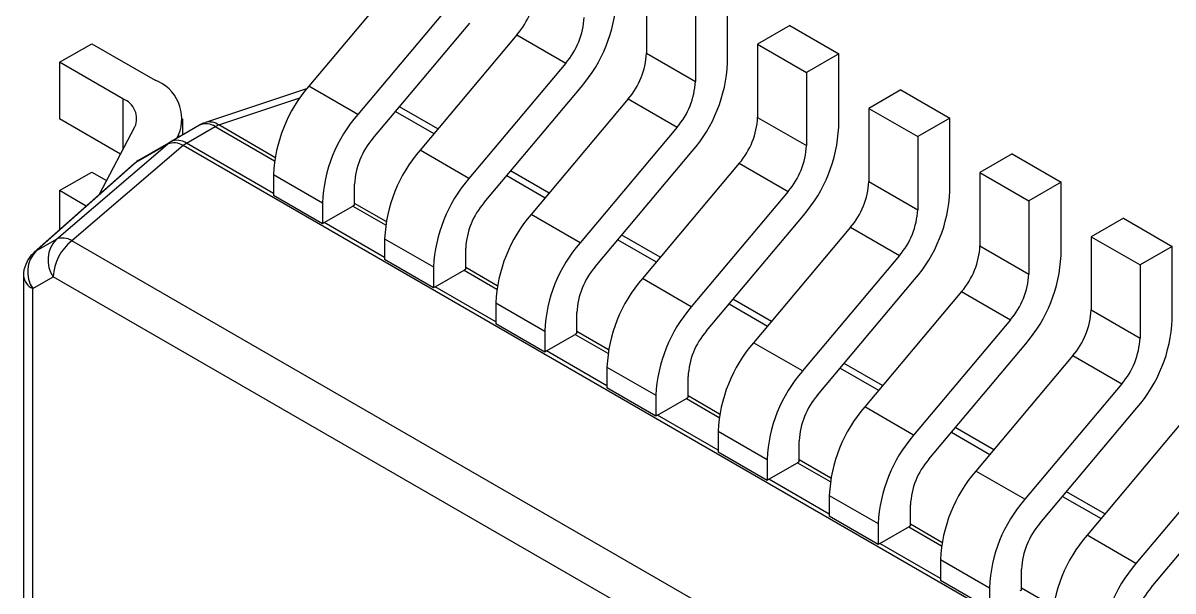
# Model space of a CAD drawing. Header units: millimetres. Extents: x 461 to 1302, y 117 to 711.
# Drawn here: x 988.08 to 995.39, y 316.72 to 320.33 of the extents above; entities that cross this region are included whole.
import ezdxf

# ---------------------------------------------------------------- set-up
doc = ezdxf.new("R2010")
doc.units = ezdxf.units.MM
doc.layers.get('0').update_dxf_attribs({"lineweight": 50})

msp = doc.modelspace()

# ---------------------------------------------------------------- linework, layer by layer
at = {"color": 7, "linetype": 'Continuous', "lineweight": 25}
for p, q in [((990.5129, 320.6627), (989.8961, 319.928)), ((992.0434, 320.6026), (992.0434, 320.137)), ((992.5596, 320.0757), (992.5596, 320.5414)), ((990.824, 320.4831), (990.2072, 319.7484)), ((992.3545, 320.423), (992.3545, 319.9574)), ((990.3035, 319.5949), (990.9203, 320.3296)), ((992.9555, 320.3128), (992.7505, 320.1944)), ((992.9555, 320.3128), (993.2667, 320.1331)), ((991.22, 320.2545), (990.6032, 319.5198)), ((991.22, 320.2545), (991.5311, 320.0749)), ((988.3099, 320.0796), (988.5149, 320.198)), ((988.5149, 320.198), (988.9181, 319.9653)), ((992.7505, 320.1944), (993.0616, 320.0148)), ((992.7505, 320.1944), (992.7505, 319.7288)), ((992.0434, 320.137), (992.3545, 319.9574)), ((993.2667, 320.1331), (993.0616, 320.0148)), ((993.2667, 319.6675), (993.2667, 320.1331)), ((988.7131, 319.8469), (988.3099, 320.0796)), ((988.3099, 320.0796), (988.3099, 319.7204)), ((991.5311, 320.0749), (990.9144, 319.3402)), ((993.0616, 320.0148), (993.0616, 319.5492)), ((989.8823, 319.9112), (989.238, 319.6965)), ((990.2072, 319.7484), (989.8961, 319.928)), ((991.0106, 319.1867), (991.6274, 319.9214)), ((993.6626, 319.9046), (993.4576, 319.7862)), ((993.6626, 319.9046), (993.9738, 319.7249)), ((991.9271, 319.8463), (991.3103, 319.1116)), ((991.9271, 319.8463), (992.2382, 319.6667)), ((990.717, 319.6553), (990.4726, 319.7964)), ((992.7505, 319.7288), (993.0616, 319.5492)), ((993.4576, 319.7862), (993.7687, 319.6066)), ((993.4576, 319.7862), (993.4576, 319.3206)), ((988.6991, 319.4957), (988.3099, 319.7204)), ((988.5621, 319.237), (988.7903, 319.668)), ((989.2012, 319.68), (989.0186, 319.5746)), ((989.0939, 319.618), (989.0939, 319.7203)), ((989.1185, 319.5647), (989.3012, 319.6701)), ((992.2382, 319.6667), (991.6215, 318.932)), ((993.9738, 319.7249), (993.7687, 319.6066)), ((993.9738, 319.2593), (993.9738, 319.7249)), ((989.0677, 319.6191), (989.0553, 319.5958)), ((993.7687, 319.6066), (993.7687, 319.141)), ((988.2903, 318.9542), (988.9975, 319.5596)), ((989.0963, 319.5498), (988.3891, 318.9445)), ((988.7976, 319.4441), (988.9975, 319.5596)), ((989.0186, 319.5746), (988.8185, 319.4591)), ((998.1715, 314.3108), (989.0963, 319.5498)), ((990.9144, 319.3402), (990.6032, 319.5198)), ((991.7177, 318.7785), (992.3345, 319.5132)), ((988.7859, 319.4355), (988.1493, 318.871)), ((988.7976, 319.4441), (988.161, 318.8796)), ((992.6342, 319.4381), (992.0174, 318.7034)), ((992.6342, 319.4381), (992.9453, 319.2585)), ((994.3698, 319.4963), (994.1647, 319.378)), ((994.3698, 319.4963), (994.6809, 319.3167)), ((988.3099, 319.2631), (988.5149, 319.3815)), ((988.5149, 319.3815), (988.6096, 319.3268)), ((989.671, 319.3655), (989.9822, 319.1859)), ((989.671, 319.3655), (989.671, 319.2323)), ((991.4241, 319.2471), (991.1797, 319.3882)), ((994.1647, 319.378), (994.4758, 319.1984)), ((994.1647, 319.378), (994.1647, 318.9124)), ((990.1872, 319.1711), (990.1872, 319.3043)), ((993.4576, 319.3206), (993.7687, 319.141)), ((994.6809, 319.3167), (994.4758, 319.1984)), ((994.6809, 318.8511), (994.6809, 319.3167)), ((988.4804, 319.1646), (988.3099, 319.2631)), ((988.3099, 319.2631), (988.3099, 319.0134)), ((989.9822, 319.0527), (989.671, 319.2323)), ((992.9453, 319.2585), (992.3286, 318.5238)), ((989.9822, 319.1859), (989.9822, 319.0527)), ((989.9933, 319.0597), (990.176, 319.1651)), ((994.4758, 319.1984), (994.4758, 318.7327)), ((991.6215, 318.932), (991.3103, 319.1116)), ((992.4248, 318.3703), (993.0416, 319.105)), ((995.0769, 319.0881), (994.8718, 318.9698)), ((995.0769, 319.0881), (995.388, 318.9085)), ((993.3413, 319.0299), (992.7245, 318.2952)), ((993.3413, 319.0299), (993.6524, 318.8503)), ((988.161, 318.8796), (988.2903, 318.9542)), ((997.3644, 313.7631), (988.3891, 318.9445)), ((990.3781, 318.9573), (990.6893, 318.7777)), ((990.3781, 318.9573), (990.3781, 318.8241)), ((992.1312, 318.8389), (991.8869, 318.98)), ((994.8718, 318.9698), (995.1829, 318.7902)), ((994.8718, 318.9698), (994.8718, 318.5042)), ((990.8943, 318.7629), (990.8943, 318.8961)), ((993.6524, 318.8503), (993.0357, 318.1156)), ((994.1647, 318.9124), (994.4758, 318.7327)), ((995.388, 318.9085), (995.1829, 318.7902)), ((995.388, 318.4429), (995.388, 318.9085)), ((990.6893, 318.6445), (990.3781, 318.8241)), ((990.6893, 318.7777), (990.6893, 318.6445)), ((995.1829, 318.7902), (995.1829, 318.3245)), ((988.082, 318.7214), (988.082, 308.1937)), ((988.1406, 318.6397), (988.2699, 318.7144)), ((996.8542, 313.7588), (988.2699, 318.7144)), ((990.7005, 318.6515), (990.8831, 318.7569)), ((992.3286, 318.5238), (992.0174, 318.7034)), ((988.1406, 308.1121), (988.1406, 318.6397)), ((993.1319, 317.9621), (993.7487, 318.6968)), ((992.8383, 318.4307), (992.594, 318.5718)), ((994.0484, 318.6217), (993.4317, 317.887)), ((994.0484, 318.6217), (994.3595, 318.4421)), ((991.0852, 318.5491), (991.3964, 318.3695)), ((991.0852, 318.5491), (991.0852, 318.4159)), ((991.6014, 318.3547), (991.6014, 318.4879)), ((994.8718, 318.5042), (995.1829, 318.3245)), ((991.3964, 318.2363), (991.0852, 318.4159)), ((994.3595, 318.4421), (993.7428, 317.7074)), ((991.3964, 318.3695), (991.3964, 318.2363)), ((991.4076, 318.2433), (991.5902, 318.3487)), ((993.0357, 318.1156), (992.7245, 318.2952)), ((993.8391, 317.5539), (994.4558, 318.2886)), ((994.7555, 318.2135), (994.1388, 317.4788)), ((994.7555, 318.2135), (995.0666, 318.0339)), ((991.7924, 318.1409), (992.1035, 317.9613)), ((991.7924, 318.1409), (991.7924, 318.0077)), ((993.5454, 318.0225), (993.3011, 318.1636)), ((992.3085, 317.9464), (992.3085, 318.0797)), ((992.1035, 317.8281), (991.7924, 318.0077)), ((995.0666, 318.0339), (994.4499, 317.2992)), ((992.1035, 317.9613), (992.1035, 317.8281)), ((992.1147, 317.835), (992.2973, 317.9405)), ((993.7428, 317.7074), (993.4317, 317.887)), ((994.5462, 317.1457), (995.1629, 317.8804)), ((994.2525, 317.6143), (994.0082, 317.7554)), ((995.4626, 317.8053), (994.8459, 317.0706)), ((992.4995, 317.7327), (992.8106, 317.5531)), ((992.4995, 317.7327), (992.4995, 317.5995)), ((993.0156, 317.5382), (993.0156, 317.6715)), ((995.7738, 317.6257), (995.157, 316.891)), ((992.8106, 317.4199), (992.4995, 317.5995)), ((992.8106, 317.5531), (992.8106, 317.4199)), ((992.8218, 317.4268), (993.0044, 317.5323)), ((994.4499, 317.2992), (994.1388, 317.4788)), ((995.2533, 316.7375), (995.87, 317.4722)), ((993.2066, 317.3245), (993.5177, 317.1449)), ((993.2066, 317.3245), (993.2066, 317.1913)), ((994.9596, 317.2061), (994.7153, 317.3472)), ((993.7228, 317.13), (993.7228, 317.2632)), ((993.5177, 317.0117), (993.2066, 317.1913)), ((993.5177, 317.1449), (993.5177, 317.0117)), ((993.5289, 317.0186), (993.7116, 317.1241)), ((995.157, 316.891), (994.8459, 317.0706)), ((993.9137, 316.9163), (994.2248, 316.7367)), ((993.9137, 316.9163), (993.9137, 316.7831)), ((994.4299, 316.7218), (994.4299, 316.855)), ((994.2248, 316.6035), (993.9137, 316.7831)), ((994.2248, 316.7367), (994.2248, 316.6035))]:
    msp.add_line(p, q, dxfattribs=at)
at = {"color": 8, "linetype": 'Continuous', "lineweight": 25}
for p, q in [((988.7131, 319.8469), (988.7131, 319.5222)), ((989.3235, 319.6809), (989.8388, 319.8526)), ((990.4478, 319.7668), (990.6921, 319.6257)), ((989.3012, 319.6701), (989.6773, 319.453)), ((989.6806, 319.4747), (989.3235, 319.6809)), ((989.0677, 319.6191), (989.0677, 319.6029)), ((989.671, 319.2457), (989.1185, 319.5647)), ((991.1549, 319.3586), (991.3992, 319.2175)), ((990.176, 319.1651), (990.3844, 319.0448)), ((990.3878, 319.0665), (990.1872, 319.1823)), ((990.3781, 318.8375), (989.9933, 319.0597)), ((991.862, 318.9504), (992.1063, 318.8093)), ((990.8831, 318.7569), (991.0915, 318.6366)), ((991.0949, 318.6583), (990.8943, 318.7741)), ((991.0852, 318.4293), (990.7005, 318.6515)), ((992.5691, 318.5422), (992.8134, 318.4011)), ((991.5902, 318.3487), (991.7986, 318.2284)), ((991.802, 318.2501), (991.6014, 318.3659)), ((991.7923, 318.0211), (991.4076, 318.2433)), ((993.2762, 318.134), (993.5205, 317.9929)), ((992.2973, 317.9405), (992.5057, 317.8202)), ((992.5091, 317.8419), (992.3085, 317.9577)), ((992.4995, 317.6129), (992.1147, 317.835)), ((993.9833, 317.7258), (994.2277, 317.5847)), ((993.2162, 317.4337), (993.0156, 317.5495)), ((993.0044, 317.5323), (993.2128, 317.412)), ((993.2066, 317.2047), (992.8218, 317.4268)), ((994.6904, 317.3175), (994.9348, 317.1765)), ((993.7116, 317.1241), (993.9199, 317.0038)), ((993.9233, 317.0255), (993.7228, 317.1413)), ((993.9137, 316.7965), (993.5289, 317.0186)), ((994.6304, 316.6173), (994.4299, 316.7331))]:
    msp.add_line(p, q, dxfattribs=at)
at = {"color": 7, "linetype": 'Continuous', "lineweight": 25, "flags": 128}
msp.add_lwpolyline([(988.7859, 319.4355), (988.7877, 319.4371), (988.7976, 319.4441)], dxfattribs=at)
at = {"color": 8, "linetype": 'Continuous', "lineweight": 25, "flags": 128}
msp.add_lwpolyline([(988.1493, 318.871), (988.1511, 318.8726), (988.161, 318.8796)], dxfattribs=at)
at = {"color": 7, "linetype": 'Continuous', "lineweight": 25}
for centre, radius, start, end in [((990.8585, 320.5677), 0.4783, 319.0892, 357.29496), ((990.9278, 320.5276), 0.9256, 319.08837, 357.29501), ((991.1697, 320.3881), 0.4783, 319.08919, 357.29496), ((991.5656, 320.1595), 0.4783, 319.0892, 357.29496), ((991.6349, 320.1194), 0.9256, 319.08837, 357.29501), ((988.8274, 319.7207), 0.2608, 337.06516, 69.65308), ((991.8768, 319.9799), 0.4783, 319.08919, 357.29496), ((990.5957, 319.3218), 0.9256, 139.08838, 177.29501), ((988.6662, 319.7205), 0.1348, 337.06398, 69.65198), ((990.9068, 319.1422), 0.9256, 139.08838, 177.29501), ((992.2728, 319.7513), 0.4783, 319.08919, 357.29496), ((989.2426, 319.5883), 0.1006, 54.38979, 114.30755), ((989.3844, 319.527), 0.1656, 111.60945, 120.17845), ((992.3421, 319.7112), 0.9256, 319.08837, 357.29501), ((989.06, 319.4829), 0.1006, 54.38979, 114.30755), ((990.6649, 319.2817), 0.4783, 139.08918, 177.29498), ((989.0863, 319.4576), 0.1351, 120.06299, 131.0293), ((989.0372, 319.4568), 0.1101, 57.57424, 111.12141), ((989.2239, 319.3831), 0.2099, 120.13056, 127.44493), ((991.3028, 318.9136), 0.9256, 139.08838, 177.295), ((992.5839, 319.5717), 0.4783, 319.0892, 357.29496), ((988.885, 319.344), 0.1329, 119.99974, 131.14694), ((991.6139, 318.734), 0.9256, 139.08836, 177.29502), ((992.9799, 319.3431), 0.4783, 319.08919, 357.29496), ((993.0492, 319.303), 0.9256, 319.08837, 357.29501), ((990.2693, 319.0032), 0.1869, 116.05274, 119.94213), ((991.3721, 318.8735), 0.4783, 139.08917, 177.29497), ((992.0099, 318.5054), 0.9256, 139.08836, 177.29502), ((993.291, 319.1635), 0.4783, 319.0892, 357.29496), ((990.0989, 318.8777), 0.2103, 120.12264, 123.71688), ((988.4293, 318.8216), 0.1921, 136.33502, 213.93425), ((988.582, 318.6986), 0.3125, 128.12851, 177.10544), ((988.33, 318.8515), 0.1101, 57.57485, 111.12079), ((992.321, 318.3258), 0.9256, 139.08836, 177.29502), ((988.2999, 318.7469), 0.192, 136.31988, 213.94938), ((993.687, 318.9349), 0.4783, 319.0892, 357.29496), ((993.7563, 318.8948), 0.9256, 319.08837, 357.29501), ((992.0792, 318.4653), 0.4783, 139.0892, 177.29496), ((990.9764, 318.595), 0.1869, 116.05267, 119.94217), ((992.717, 318.0972), 0.9256, 139.08838, 177.29501), ((993.9981, 318.7553), 0.4783, 319.08919, 357.29496), ((990.806, 318.4695), 0.2103, 120.12269, 123.71683), ((993.0281, 317.9176), 0.9256, 139.08839, 177.29499), ((994.3941, 318.5267), 0.4783, 319.0892, 357.29496), ((994.4634, 318.4866), 0.9256, 319.08837, 357.29501), ((991.6835, 318.1868), 0.1869, 116.05272, 119.94212), ((992.7863, 318.0571), 0.4783, 139.0892, 177.29494), ((993.4241, 317.689), 0.9256, 139.08836, 177.29502), ((994.7052, 318.3471), 0.4783, 319.08919, 357.29496), ((991.5131, 318.0613), 0.2103, 120.12264, 123.71688), ((993.7352, 317.5094), 0.9256, 139.08836, 177.29502), ((992.3906, 317.7786), 0.1869, 116.05267, 119.94217), ((993.4934, 317.6489), 0.4783, 139.0892, 177.29496), ((992.2202, 317.6531), 0.2104, 120.12268, 123.71681), ((994.1312, 317.2808), 0.9256, 139.08836, 177.29502), ((994.4423, 317.1012), 0.9256, 139.08838, 177.29501), ((993.0977, 317.3704), 0.1869, 116.05267, 119.94217), ((994.2005, 317.2407), 0.4783, 139.08918, 177.29498), ((994.8383, 316.8726), 0.9256, 139.08839, 177.29499), ((992.9273, 317.2449), 0.2103, 120.12268, 123.71684), ((995.1494, 316.693), 0.9256, 139.08837, 177.29501), ((993.8048, 316.9622), 0.1869, 116.05272, 119.94212), ((994.9076, 316.8325), 0.4783, 139.0892, 177.29494), ((995.5454, 316.4644), 0.9256, 139.08836, 177.29502), ((993.6345, 316.8367), 0.2103, 120.12264, 123.71688), ((995.8565, 316.2848), 0.9256, 139.08836, 177.29502), ((995.6147, 316.4243), 0.4783, 139.0892, 177.29496), ((994.5119, 316.554), 0.1869, 116.05267, 119.94217)]:
    msp.add_arc(centre, radius, start, end, dxfattribs=at)
at = {"color": 8, "linetype": 'Continuous', "lineweight": 25}
for centre, radius, start, end in [((989.2643, 319.5987), 0.1013, 54.25249, 105.03834), ((988.1795, 318.7295), 0.0978, 184.76439, 246.57791)]:
    msp.add_arc(centre, radius, start, end, dxfattribs=at)
at = {"color": 7, "linetype": 'Continuous', "lineweight": 25}
for points, knots in [([(989.2389, 319.6943), (989.2339, 319.6936), (989.2204, 319.6916), (989.2089, 319.6842), (989.2016, 319.6795)], [0, 0, 0, 0, 0.365839, 1, 1, 1, 1]), ([(988.8187, 319.4584), (988.8158, 319.457), (988.8038, 319.4511), (988.7944, 319.4413), (988.7874, 319.4339)], [0, 0, 0, 0, 0.24305, 1, 1, 1, 1]), ([(988.1509, 318.8694), (988.1432, 318.8631), (988.1182, 318.843), (988.0933, 318.7925), (988.0778, 318.7458), (988.0822, 318.7219), (988.0823, 318.7213)], [0, 0, 0, 0, 0.174894, 0.566336, 0.98989, 1, 1, 1, 1])]:
    msp.add_open_spline(points, degree=3, knots=knots, dxfattribs=at)

doc.saveas('drawing.dxf')
